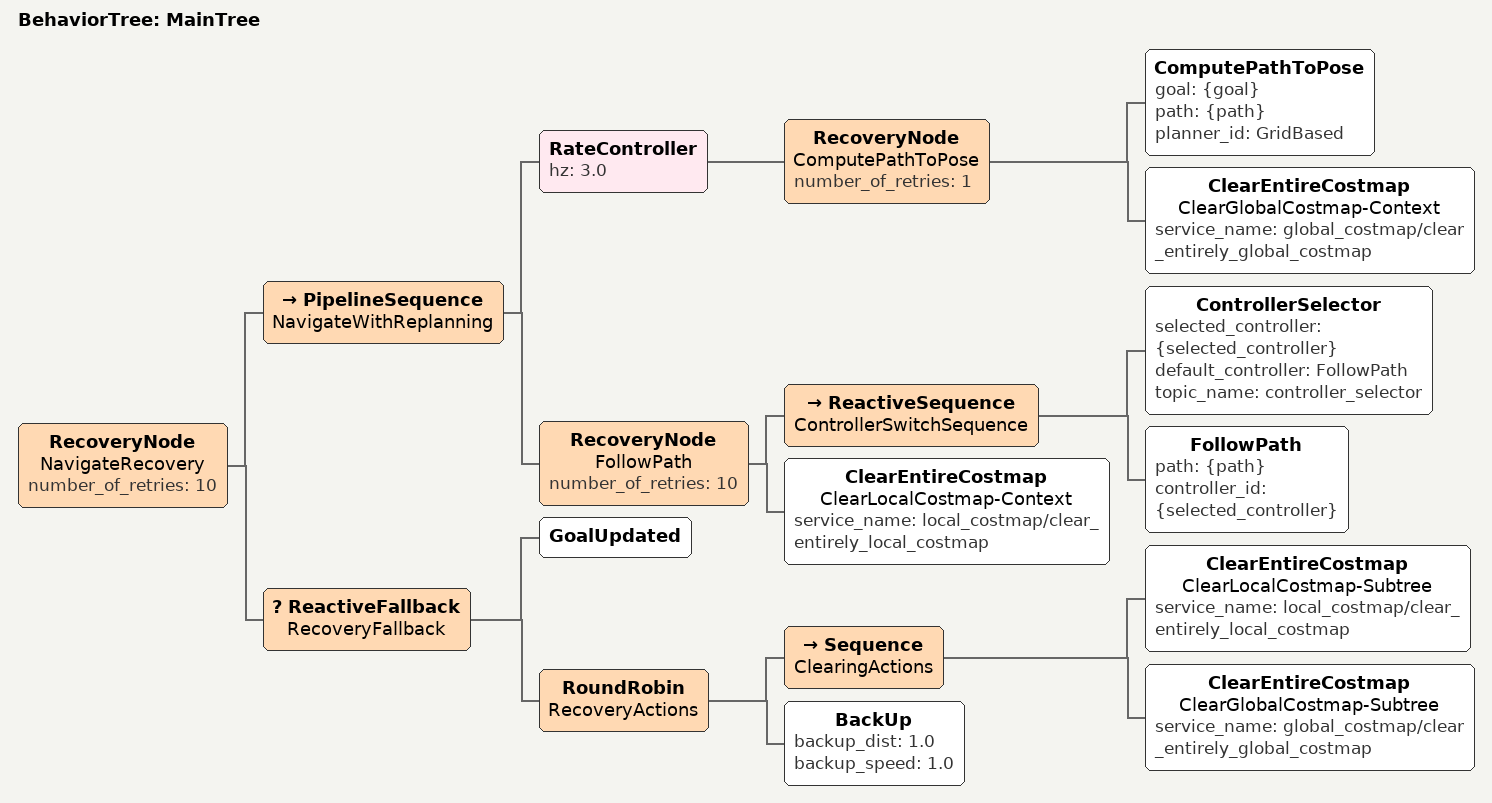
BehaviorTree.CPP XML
<?xml version="1.0" encoding="UTF-8"?>
<root BTCPP_format="3"
      main_tree_to_execute="MainTree">
  <BehaviorTree ID="MainTree">
    <RecoveryNode name="NavigateRecovery"
                  number_of_retries="10">
      <PipelineSequence name="NavigateWithReplanning">
        <RateController hz="3.0">
          <RecoveryNode name="ComputePathToPose"
                        number_of_retries="1">
            <ComputePathToPose goal="{goal}"
                               path="{path}"
                               planner_id="GridBased"/>
            <ClearEntireCostmap name="ClearGlobalCostmap-Context"
                                service_name="global_costmap/clear_entirely_global_costmap"/>
          </RecoveryNode>
        </RateController>
        <RecoveryNode name="FollowPath"
                      number_of_retries="10">
          <ReactiveSequence name="ControllerSwitchSequence">
            <ControllerSelector selected_controller="{selected_controller}"
                                default_controller="FollowPath"
                                topic_name="controller_selector"/>
            <FollowPath path="{path}"
                        controller_id="{selected_controller}"/>
          </ReactiveSequence>
          <ClearEntireCostmap name="ClearLocalCostmap-Context"
                              service_name="local_costmap/clear_entirely_local_costmap"/>
        </RecoveryNode>
      </PipelineSequence>
      <ReactiveFallback name="RecoveryFallback">
        <GoalUpdated/>
        <RoundRobin name="RecoveryActions">
          <Sequence name="ClearingActions">
            <ClearEntireCostmap name="ClearLocalCostmap-Subtree"
                                service_name="local_costmap/clear_entirely_local_costmap"/>
            <ClearEntireCostmap name="ClearGlobalCostmap-Subtree"
                                service_name="global_costmap/clear_entirely_global_costmap"/>
          </Sequence>
          <BackUp backup_dist="1.0"
                  backup_speed="1.0"/>
        </RoundRobin>
      </ReactiveFallback>
    </RecoveryNode>
  </BehaviorTree>
</root>
